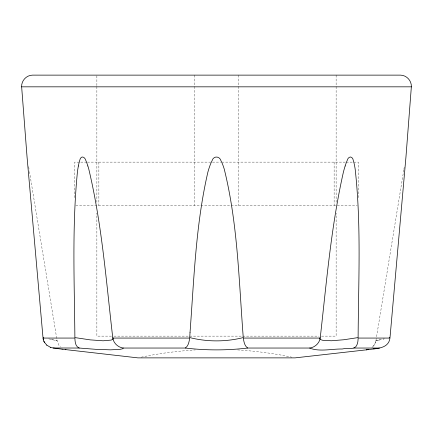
<?xml version="1.0" encoding="UTF-8"?>
<svg xmlns="http://www.w3.org/2000/svg" width="433" height="433" viewBox="0 0 433 433"><rect width="100%" height="100%" fill="white"/><g stroke="black" fill="none" stroke-linecap="round" stroke-linejoin="round"><path stroke-width="0.32" stroke-dasharray="2.17 1.62" d="M403.8 170.012L375.893 340.793L374.821 344.035L372.656 346.914L371.66 347.585M403.908 169.341L404.341 166.673M376.456 340.657L376.033 340.76L384.244 338.86L382.999 339.136M376.656 340.609L377.765 340.349M375.952 340.776L375.909 340.787A10.874 10.874 0 0 1 371.969 347.515M378.117 340.268L380.769 339.651M141.18 357.203C159.025 353.344 177.194 351.131 195.402 349.913M86.735 162.126L74.606 162.126L74.606 198.931M87.412 162.126L211.158 162.126M212.5 162.126L220.5 162.126M221.842 162.126L345.588 162.126M346.265 162.126L358.394 162.126L358.394 198.931M75.786 205.626L357.214 205.626M111.465 336.127L96.873 336.127L96.873 213.063M113.922 336.127L319.078 336.127M321.535 336.127L336.127 336.127L336.127 213.063M237.598 349.913C255.806 351.131 273.975 353.344 291.82 357.203M48.756 338.86L57.113 340.793L58.85 345.144L60.409 346.968M51.164 339.407L55.235 340.349M55.846 340.495L57.113 340.793L29.2 170.012M28.659 166.673L29.092 169.341M336.127 75.126L336.127 85.945M336.127 86.622L336.127 202.243M334.13 162.126L334.13 205.626M238.247 75.126L238.247 205.626M194.753 75.126L194.753 205.626M98.87 162.126L98.87 205.626M96.873 75.802L96.873 85.945M96.873 86.622L96.873 202.243"/><path stroke-width="0.65" d="M247.698 348.04C244.488 345.967 243.876 341.561 243.297 338.065L320.204 338.065C319.473 343.272 314.818 347.483 309.649 348.04L247.698 348.04C227.006 350.492 205.989 350.492 185.297 348.04L123.351 348.04L122.604 348.76L120.049 349.355L110.523 349.842L96.202 349.355L79.228 348.04L53.14 347.986M43.771 337.751L42.991 337.583L27.025 156.665L21.65 86.833C21.298 80.717 26.364 75.245 32.491 75.126L400.509 75.126C406.636 75.245 411.702 80.717 411.35 86.833L405.981 156.67L390.009 337.588L389.229 337.751M319.765 338.563L319.987 337.924M78.368 165.985L77.843 169.059A105.035 73.87 82.8 0 0 77.404 172.21C71.975 227.136 74.4 282.495 74.887 337.583L90.194 339.873L103.076 340.793L111.243 340.084L113.024 339.142L113.013 337.919M345.144 165.985L344.23 169.059A105.035 74.086 -82.8 0 0 343.38 172.204C331.131 226.567 326.509 282.311 320.263 337.583L320.111 337.756M368.851 349.263A10.874 10.874 0 0 1 366.378 349.842C374.794 348.43 388.569 349.48 389.971 338.065L358.113 338.065C358.086 341.08 357.745 344.376 355.774 346.795C352.251 350.032 346.411 347.715 342.157 349.009C331.759 348.809 319.294 352.051 309.649 348.04M185.329 348.029C188.404 346.043 189.172 341.545 189.697 338.065L112.797 338.065C113.527 343.266 118.182 347.483 123.351 348.04M366.394 349.842L295.052 357.875L137.948 357.875L62.141 349.204M21.65 86.833L411.35 86.833M353.783 348.04L379.438 348.04M53.562 348.04L62.141 349.204M53.145 347.986L50.298 347.255M65.323 349.653L65.892 349.734M79.228 348.04C75.347 346.622 74.985 341.61 74.898 338.065L43.046 338.065L43.132 338.752M50.407 347.293L46.715 345.096M46.807 345.166L44.274 342.07M112.889 337.751L112.737 337.583C106.199 281.277 101.95 224.321 88.77 169.059A79.066 55.749 82.8 0 0 88.213 167.16L87.856 165.985M44.55 342.535L44.334 342.167M44.28 342.07L44.074 341.686M44.079 341.686L43.803 341.101M43.332 339.726L43.814 341.101M319.776 338.714L320.637 339.651L322.915 340.349L331.418 340.76L343.737 339.764L358.113 337.583C358.437 281.461 361.376 224.971 355.157 169.059A79.066 55.624 -82.8 0 0 354.849 167.16L354.638 165.985A43.711 30.775 -82.8 0 0 353.772 162.072A27.972 19.691 -82.8 0 0 353.463 161.049C352.743 155.772 348.441 155.599 347.087 160.713A39.858 28.091 -82.8 0 0 345.161 165.991M43.197 339.142L43.343 339.726M43.203 339.142L43.127 338.752M78.389 165.996A39.858 28.053 82.8 0 1 79.618 160.703C80.592 155.084 84.884 156.324 86.059 161.049A27.972 19.707 82.8 0 1 86.486 162.077A43.711 30.797 82.8 0 1 87.845 165.991M377.452 348.397A43.885 0.595 -6.7 0 1 373.522 348.792M190.027 332.506L189.735 337.583C207.147 341.978 225.853 341.978 243.265 337.583C238.908 281.331 237.874 224.072 224.229 169.059A79.066 78.752 -0.7 0 0 223.617 167.16L223.212 165.985A43.711 43.538 -0.2 0 0 221.636 162.077A27.972 27.858 -0.3 0 0 221.111 161.049C219.812 155.994 213.556 155.469 212.062 160.713A39.858 39.701 0.4 0 0 209.816 165.996L208.771 169.059A105.035 104.618 0.9 0 0 207.862 172.21C195.732 224.705 194.027 278.971 190.027 332.506"/></g></svg>
